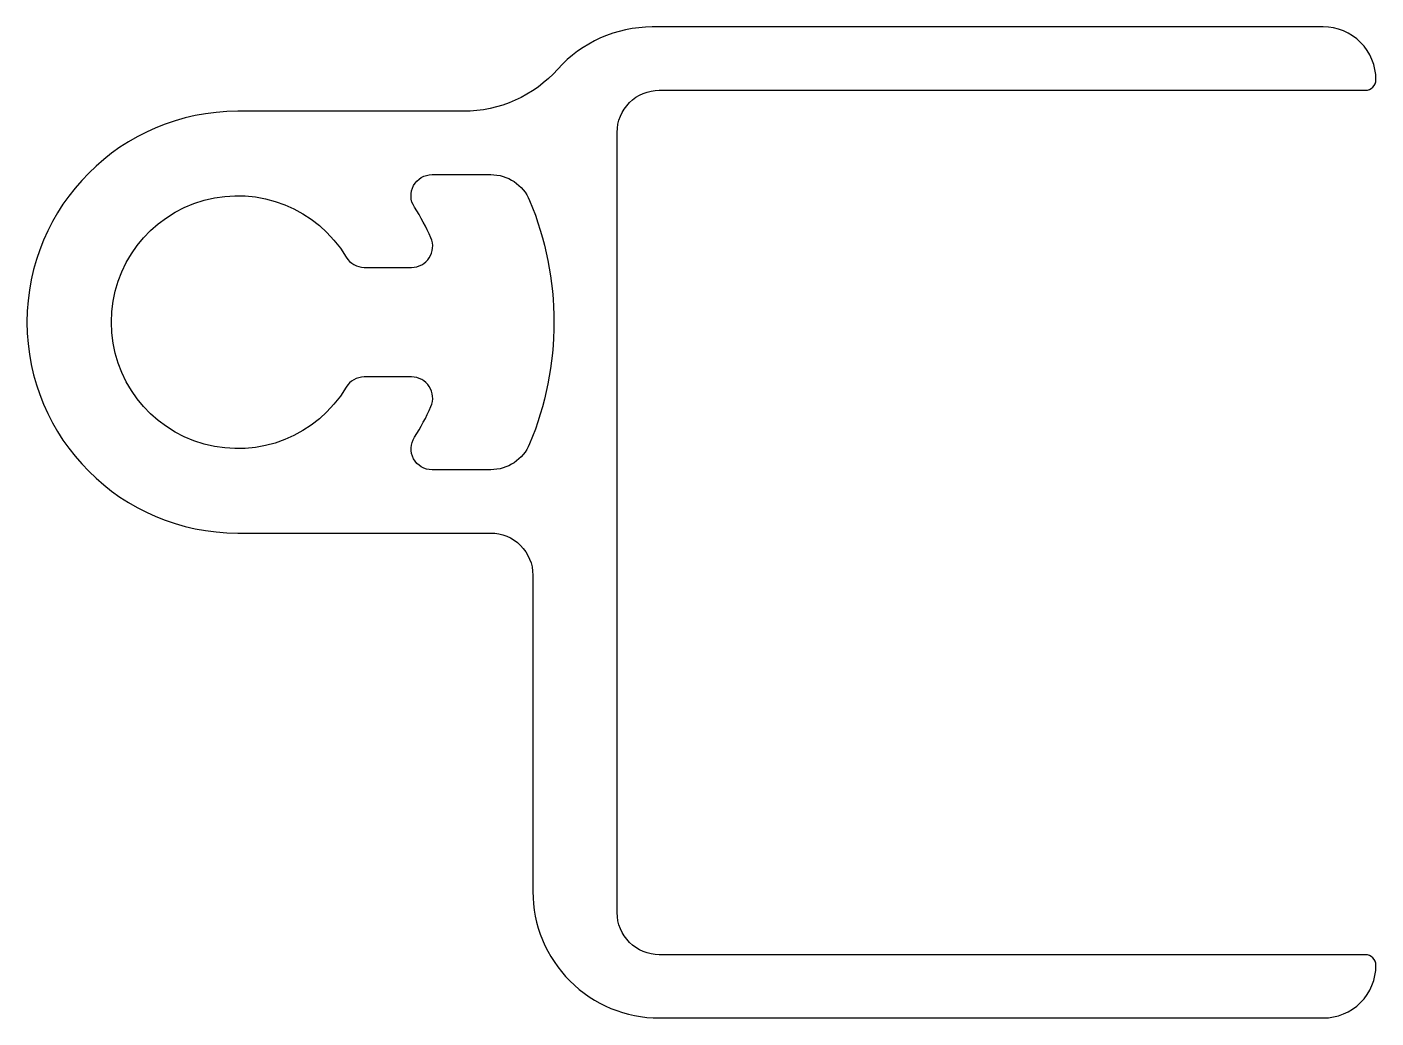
# Model space of a CAD drawing. Extents: x 567.3 to 599.3, y 588.4 to 611.9.
import ezdxf

# ---------------------------------------------------------------- set-up
doc = ezdxf.new("R2010")
doc.units = 0
doc.layers.get('0').update_dxf_attribs({"linetype": 'CONTINUOUS'})

msp = doc.modelspace()

# ---------------------------------------------------------------- linework, layer by layer
for points in [[(579.307, 591.387, 0.414214), (582.307, 588.387), (598.057, 588.387, 0.414214), (599.307, 589.637, 0.414214), (599.057, 589.887), (582.307, 589.887, -0.414214), (581.307, 590.887), (581.307, 609.387, -0.414214), (582.307, 610.387), (599.057, 610.387, 0.414214), (599.307, 610.637), (599.307, 610.637, 0.414214), (598.057, 611.887), (582.136, 611.887, 0.213422), (579.9, 610.887, -0.213422), (577.664, 609.887), (572.307, 609.887, 1), (572.307, 599.887), (578.307, 599.887, -0.414214), (579.307, 598.887)], [(575.309, 606.187), (576.432, 606.187, 0.540575), (576.89, 606.887, 0.041377), (576.498, 607.614, -0.595267), (576.917, 608.387), (578.307, 608.387, -0.302776), (579.231, 607.771, -0.2), (579.231, 602.002, -0.302776), (578.307, 601.387), (576.917, 601.387, -0.595267), (576.498, 602.159, 0.041377), (576.89, 602.887, 0.540575), (576.432, 603.587), (575.309, 603.587, 0.263513), (574.88, 603.344, -3.612037), (574.88, 606.429, 0.263513)]]:
    msp.add_lwpolyline(points, format="xyb", close=True)

doc.saveas('drawing.dxf')
